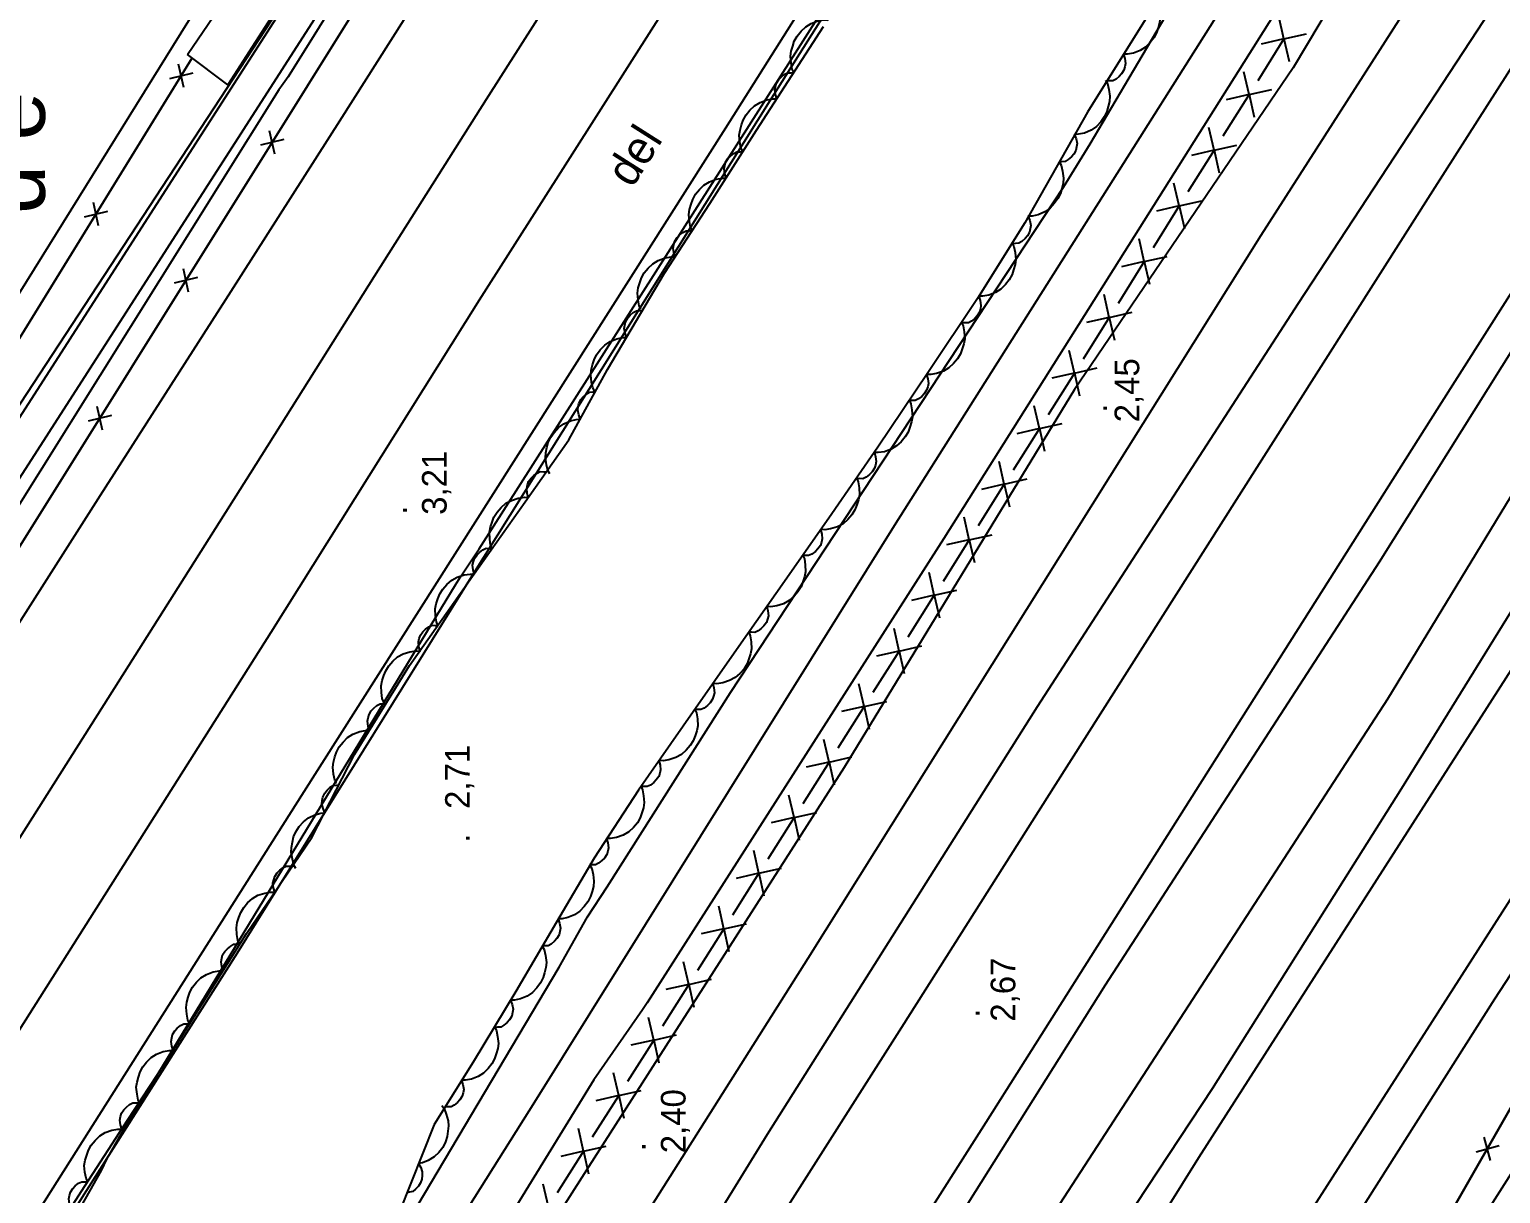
# Model space of a CAD drawing. Extents: x 731654 to 732244, y 4380181 to 4381208.
# Drawn here: x 731869 to 731958.5, y 4380676.7 to 4380747.5 of the extents above; entities that cross this region are included whole.
import ezdxf

# ---------------------------------------------------------------- set-up
doc = ezdxf.new("R2010")
doc.units = 0
doc.linetypes.add('DASHED', pattern=[0])
doc.linetypes.add('HIDDEN', pattern=[0])
doc.layers.get('0').update_dxf_attribs({"linetype": 'CONTINUOUS'})
for name, color, linetype in [('1', 7, 'CONTINUOUS'), ('14', 7, 'CONTINUOUS'), ('25', 7, 'CONTINUOUS'), ('30', 7, 'CONTINUOUS'), ('33', 7, 'CONTINUOUS'), ('39', 7, 'CONTINUOUS'), ('44', 7, 'CONTINUOUS'), ('48', 7, 'CONTINUOUS'), ('50', 7, 'CONTINUOUS'), ('53', 7, 'CONTINUOUS'), ('8', 7, 'CONTINUOUS'), ('9', 7, 'CONTINUOUS'), ('PATTERN_CLASS', 7, 'CONTINUOUS')]:
    doc.layers.add(name, color=color, linetype=linetype)

msp = doc.modelspace()

# ---------------------------------------------------------------- linework, layer by layer
at = {"layer": '1', "color": 0, "linetype": 'CONTINUOUS'}
for p, q in [((731839.29, 4380681.52), (731878.9, 4380745.81)), ((731878.4, 4380744.01), (731878.08, 4380745.43)), ((731877.54, 4380744.56), (731878.96, 4380744.91)), ((731883.08, 4380740.51), (731884.5, 4380740.86)), ((731883.93, 4380739.96), (731883.62, 4380741.38)), ((731873.21, 4380735.58), (731872.89, 4380737)), ((731872.35, 4380736.13), (731873.77, 4380736.48)), ((731877.83, 4380732.12), (731879.25, 4380732.46)), ((731878.69, 4380731.56), (731878.38, 4380732.98)), ((731873.44, 4380723.16), (731873.13, 4380724.59)), ((731872.59, 4380723.72), (731874.01, 4380724.06)), ((731957.91, 4380678.7), (731957.54, 4380680.11)), ((731957.04, 4380679.23), (731958.44, 4380679.62))]:
    msp.add_line(p, q, dxfattribs=at)
for points in [[(732075.19, 4381000), (732072.11, 4380995.21), (732060.23, 4380976.51), (732048.65, 4380958.66), (732038.01, 4380941.59), (732026.63, 4380923.78), (732009.91, 4380897.6), (731995.75, 4380875.01), (731977.46, 4380846.14), (731957.37, 4380814.25), (731939.83, 4380786.64), (731911.36, 4380741.53), (731885.56, 4380700.91), (731859.61, 4380659.98)], [(732077.17, 4381000), (732069.99, 4380988.69), (732058.72, 4380971.11), (732048.78, 4380955.17), (732037.51, 4380937.61), (732027.63, 4380921.98), (732018.33, 4380907.21), (732006.28, 4380888.56), (731998.14, 4380875.69), (731984.88, 4380854.56), (731973.67, 4380837.02), (731962.93, 4380819.9), (731950.11, 4380799.84), (731940.6, 4380784.66), (731928.05, 4380765.39), (731914.05, 4380743.19), (731895.88, 4380714.21), (731881.64, 4380691.31), (731861.13, 4380659.03)], [(731695.02, 4380604.14), (731703.19, 4380599.14), (731736.54, 4380578.62), (731761.64, 4380562.92), (731778.66, 4380589.79), (731804.52, 4380630.42), (731829.5, 4380669.71), (731858.59, 4380715.76), (731884.47, 4380757.39), (731918.51, 4380810.78), (731944.93, 4380852.96), (731970.64, 4380893.46), (731988.23, 4380921.83), (731965.91, 4380936.37), (731927.2, 4380961.12)], [(732030.14, 4380942.69), (732021.18, 4380927.5), (732010.43, 4380910.71), (731994.95, 4380886.56), (731983.33, 4380867.81), (731967.37, 4380842.73), (731952.99, 4380820.26), (731938.99, 4380798.54), (731926.88, 4380779.46), (731912.63, 4380756.63), (731896.36, 4380731.07), (731883.7, 4380710.84), (731866.95, 4380684.42), (731854.83, 4380665.66)], [(731844.68, 4380677.56), (731853.78, 4380692.67), (731907.35, 4380778.42), (731962.71, 4380864.26), (731996.73, 4380917.82)], [(731847.28, 4380678.3), (731862.09, 4380701.57), (731873.32, 4380719.19), (731881.27, 4380731.62), (731887.9, 4380741.98), (731894.91, 4380753.06), (731902.47, 4380765.04), (731910.37, 4380777.57), (731918.72, 4380790.76), (731927.53, 4380804.67)], [(731849.49, 4380668.3), (731863.69, 4380690.92), (731873.8, 4380706.84), (731882.46, 4380720.53), (731890, 4380732.52), (731896.82, 4380743.3), (731902.89, 4380752.83), (731908.18, 4380761.08), (731913.08, 4380768.64), (731917.95, 4380776.05), (731922.6, 4380783.23), (731926.79, 4380790.02), (731930.74, 4380796.55), (731934.73, 4380803.03)], [(732034.36, 4380800.28), (732023.86, 4380783.87), (732013.34, 4380767.39), (732003.85, 4380752.34), (731994.34, 4380737.62), (731984.06, 4380721.16), (731972.63, 4380703.81), (731960.89, 4380684.96), (731951.9, 4380669.23), (731934.96, 4380642.69), (731923.21, 4380624.94), (731911.47, 4380606.25), (731902.51, 4380591.37)], [(731902.51, 4380591.37), (731911.47, 4380606.25), (731923.21, 4380624.94), (731934.96, 4380642.69), (731951.9, 4380669.23), (731960.89, 4380684.96), (731972.63, 4380703.81), (731984.06, 4380721.16), (731994.34, 4380737.62), (732003.85, 4380752.34), (732013.34, 4380767.39), (732023.86, 4380783.87), (732034.36, 4380800.28)], [(731878.63, 4380746.01), (731882.08, 4380751.14), (731884.45, 4380749.42), (731881.08, 4380744.17), (731878.63, 4380746.01)]]:
    msp.add_lwpolyline(points, dxfattribs=at)
at = {"layer": '14', "color": 0, "linetype": 'CONTINUOUS'}
for points in [[(731890.96, 4380638.24), (731900.26, 4380652.67), (731907.87, 4380664.54), (731914.6, 4380675.05), (731922.1, 4380686.82), (731931.47, 4380701.61), (731942.47, 4380718.96), (731954.55, 4380737.94), (731967.28, 4380757.92), (731980.37, 4380778.5), (731993.98, 4380799.96), (732008.28, 4380822.65), (732023.04, 4380846.13), (732038.06, 4380870.07), (732053.73, 4380895), (732070.01, 4380920.85), (732084.74, 4380944.17), (732096.44, 4380962.62), (732108.43, 4380981.63), (732119.86, 4381000)], [(731905.61, 4380624.96), (731921.6, 4380649.1), (731940.17, 4380678.89), (731959.37, 4380708.86), (731981.35, 4380743.53), (731998.42, 4380770.46), (732016.52, 4380799.23), (732034.73, 4380827.82), (732052.79, 4380856.71), (732071.42, 4380885.67), (732086.08, 4380908.4), (732103.85, 4380936.36), (732128.36, 4380974.71), (732143.44, 4381000)], [(731912.51, 4380621.17), (731927.93, 4380645.08), (731946.51, 4380674.88), (731965.69, 4380704.83), (731987.68, 4380739.51), (732004.76, 4380766.46), (732022.86, 4380795.23), (732041.07, 4380823.82), (732059.12, 4380852.69), (732077.73, 4380881.62), (732092.4, 4380904.36), (732110.17, 4380932.33), (732134.74, 4380970.78), (732152.03, 4380999.76), (732152.17, 4381000)], [(732113.42, 4380975.42), (732108.47, 4380967.38), (732103.43, 4380959.42), (732098.05, 4380951.03), (732092.02, 4380941.54), (732085.15, 4380930.67), (732077.43, 4380918.42), (732069.38, 4380905.6), (732061.5, 4380892.92), (732053.51, 4380880.12), (732045.11, 4380866.79), (732036.6, 4380853.38), (732028.27, 4380840.25), (732019.69, 4380826.67), (732010.34, 4380811.85), (732000.1, 4380795.67), (731989.03, 4380778.31), (731977.62, 4380760.46), (731966.26, 4380742.66), (731954.66, 4380724.39), (731942.12, 4380704.58), (731927.2, 4380681.02), (731909.75, 4380653.58), (731896.43, 4380632.86)]]:
    msp.add_lwpolyline(points, dxfattribs=at)
at = {"layer": '25', "color": 0, "linetype": 'HIDDEN'}
for points in [[(731876.02, 4380644.56), (731899.76, 4380682.27), (731921.65, 4380717.35), (731954.17, 4380768.78), (731983.38, 4380814.98), (732007.59, 4380854.11)], [(732031.23, 4380833.06), (732024.15, 4380821.71), (732009.18, 4380797.83), (731992.48, 4380772.08), (731969.32, 4380735.83), (731951.64, 4380706.77), (731925.89, 4380667.09), (731902.8, 4380630.78), (731900.64, 4380627.34)]]:
    msp.add_lwpolyline(points, dxfattribs=at)
at = {"layer": '30', "color": 0, "linetype": 'CONTINUOUS'}
for points in [[(731841.67, 4380679.64), (731863.83, 4380716.85), (731894.54, 4380764.63), (731919.59, 4380804.64), (731927.22, 4380816.32)], [(731865.51, 4380715.77), (731896.23, 4380763.56), (731921.26, 4380803.55), (731928.89, 4380815.22)]]:
    msp.add_lwpolyline(points, dxfattribs=at)
at = {"layer": '33', "color": 0, "linetype": 'CONTINUOUS'}
for p, q in [((731945.34, 4380746.97), (731945.03, 4380748.34)), ((731945.34, 4380746.97), (731943.75, 4380744.42)), ((731945.34, 4380746.97), (731943.97, 4380746.65)), ((731945.34, 4380746.97), (731946.72, 4380747.28)), ((731945.34, 4380746.97), (731945.66, 4380745.59)), ((731943.22, 4380743.58), (731942.9, 4380744.96)), ((731943.22, 4380743.58), (731941.63, 4380741.04)), ((731943.22, 4380743.58), (731941.84, 4380743.26)), ((731943.22, 4380743.58), (731944.6, 4380743.89)), ((731943.22, 4380743.58), (731943.54, 4380742.2)), ((731941.1, 4380740.19), (731940.78, 4380741.57)), ((731941.1, 4380740.19), (731939.5, 4380737.65)), ((731941.1, 4380740.19), (731939.72, 4380739.87)), ((731941.1, 4380740.19), (731942.47, 4380740.5)), ((731941.1, 4380740.19), (731941.41, 4380738.81)), ((731938.97, 4380736.8), (731938.65, 4380738.18)), ((731938.97, 4380736.8), (731940.35, 4380737.11)), ((731938.97, 4380736.8), (731937.38, 4380734.26)), ((731938.97, 4380736.8), (731937.59, 4380736.48)), ((731938.97, 4380736.8), (731939.29, 4380735.42)), ((731936.85, 4380733.41), (731936.53, 4380734.79)), ((731936.85, 4380733.41), (731935.25, 4380730.87)), ((731936.85, 4380733.41), (731935.47, 4380733.09)), ((731936.85, 4380733.41), (731938.23, 4380733.73)), ((731936.85, 4380733.41), (731937.16, 4380732.03)), ((731934.72, 4380730.02), (731934.41, 4380731.4)), ((731934.72, 4380730.02), (731933.13, 4380727.48)), ((731934.72, 4380730.02), (731933.34, 4380729.7)), ((731934.72, 4380730.02), (731936.1, 4380730.34)), ((731934.72, 4380730.02), (731935.04, 4380728.64)), ((731932.6, 4380726.63), (731932.28, 4380728.01)), ((731932.6, 4380726.63), (731931, 4380724.09)), ((731932.6, 4380726.63), (731931.22, 4380726.31)), ((731932.6, 4380726.63), (731933.98, 4380726.95)), ((731932.6, 4380726.63), (731932.91, 4380725.25)), ((731930.47, 4380723.25), (731930.15, 4380724.63)), ((731930.47, 4380723.25), (731931.84, 4380723.56)), ((731930.47, 4380723.25), (731928.86, 4380720.71)), ((731930.47, 4380723.25), (731929.09, 4380722.93)), ((731930.47, 4380723.25), (731930.78, 4380721.87)), ((731928.33, 4380719.86), (731928.02, 4380721.24)), ((731928.33, 4380719.86), (731929.71, 4380720.18)), ((731928.33, 4380719.86), (731926.73, 4380717.33)), ((731928.33, 4380719.86), (731926.95, 4380719.55)), ((731928.33, 4380719.86), (731928.64, 4380718.48)), ((731926.2, 4380716.48), (731925.88, 4380717.86)), ((731926.2, 4380716.48), (731924.6, 4380713.94)), ((731926.2, 4380716.48), (731924.82, 4380716.17)), ((731926.2, 4380716.48), (731927.58, 4380716.79)), ((731926.2, 4380716.48), (731926.51, 4380715.1)), ((731924.06, 4380713.1), (731923.75, 4380714.48)), ((731924.06, 4380713.1), (731922.46, 4380710.56)), ((731924.06, 4380713.1), (731922.68, 4380712.79)), ((731924.06, 4380713.1), (731925.44, 4380713.41)), ((731924.06, 4380713.1), (731924.38, 4380711.72)), ((731921.93, 4380709.71), (731921.62, 4380711.09)), ((731921.93, 4380709.71), (731920.33, 4380707.18)), ((731921.93, 4380709.71), (731920.55, 4380709.4)), ((731921.93, 4380709.71), (731923.31, 4380710.03)), ((731921.93, 4380709.71), (731922.24, 4380708.34)), ((731919.79, 4380706.33), (731919.48, 4380707.71)), ((731919.79, 4380706.33), (731921.17, 4380706.64)), ((731919.79, 4380706.33), (731918.19, 4380703.79)), ((731919.79, 4380706.33), (731918.42, 4380706.02)), ((731919.79, 4380706.33), (731920.11, 4380704.95)), ((731917.66, 4380702.95), (731917.35, 4380704.33)), ((731917.66, 4380702.95), (731916.06, 4380700.41)), ((731917.66, 4380702.95), (731916.28, 4380702.64)), ((731917.66, 4380702.95), (731919.04, 4380703.26)), ((731917.66, 4380702.95), (731917.97, 4380701.57)), ((731915.53, 4380699.57), (731915.21, 4380700.94)), ((731915.53, 4380699.57), (731913.93, 4380697.03)), ((731915.53, 4380699.57), (731914.15, 4380699.25)), ((731915.53, 4380699.57), (731916.91, 4380699.88)), ((731915.53, 4380699.57), (731915.84, 4380698.19)), ((731913.39, 4380696.18), (731913.08, 4380697.56)), ((731913.39, 4380696.18), (731911.79, 4380693.64)), ((731913.39, 4380696.18), (731912.01, 4380695.87)), ((731913.39, 4380696.18), (731914.77, 4380696.49)), ((731913.39, 4380696.18), (731913.7, 4380694.8)), ((731911.26, 4380692.8), (731910.95, 4380694.18)), ((731911.26, 4380692.8), (731912.64, 4380693.11)), ((731911.26, 4380692.8), (731909.66, 4380690.26)), ((731911.26, 4380692.8), (731909.88, 4380692.49)), ((731911.26, 4380692.8), (731911.57, 4380691.42)), ((731909.12, 4380689.42), (731908.81, 4380690.8)), ((731909.12, 4380689.42), (731910.5, 4380689.73)), ((731909.12, 4380689.42), (731907.52, 4380686.88)), ((731909.12, 4380689.42), (731907.74, 4380689.1)), ((731909.12, 4380689.42), (731909.44, 4380688.04)), ((731906.99, 4380686.03), (731906.68, 4380687.41)), ((731906.99, 4380686.03), (731905.39, 4380683.5)), ((731906.99, 4380686.03), (731905.61, 4380685.72)), ((731906.99, 4380686.03), (731908.37, 4380686.35)), ((731906.99, 4380686.03), (731907.3, 4380684.65)), ((731904.86, 4380682.65), (731904.54, 4380684.03)), ((731904.86, 4380682.65), (731903.25, 4380680.11)), ((731904.86, 4380682.65), (731903.48, 4380682.34)), ((731904.86, 4380682.65), (731906.23, 4380682.96)), ((731904.86, 4380682.65), (731905.17, 4380681.27)), ((731902.72, 4380679.27), (731902.41, 4380680.65)), ((731902.72, 4380679.27), (731901.12, 4380676.73)), ((731902.72, 4380679.27), (731901.34, 4380678.95)), ((731902.72, 4380679.27), (731904.1, 4380679.58)), ((731902.72, 4380679.27), (731903.03, 4380677.89)), ((731900.59, 4380675.88), (731900.27, 4380677.26))]:
    msp.add_line(p, q, dxfattribs=at)
at = {"layer": '39', "color": 0, "linetype": 'CONTINUOUS'}
msp.add_lwpolyline([(732138.29, 4380958.72), (732084.2, 4380873.63), (732030.91, 4380789.25), (731976.5, 4380705.14), (731922.83, 4380620.78), (731869.45, 4380536.25), (731815.74, 4380451.33), (731762.28, 4380366.57), (731709.68, 4380281.67), (731700, 4380266.52)], dxfattribs=at)
at = {"layer": '44', "color": 0, "linetype": 'CONTINUOUS'}
for points in [[(731875.42, 4380649.55), (731889.82, 4380671.28), (731890.16, 4380671.83), (731901.23, 4380690.46), (731902.96, 4380693.53), (731904.16, 4380695.35), (731911.67, 4380707.19), (731931.94, 4380737.94), (731933.56, 4380740.58), (731936.19, 4380745.04), (731942.62, 4380755.94), (731942.63, 4380755.96), (731942.94, 4380756.41), (731944.96, 4380759.46), (731946.39, 4380761.87), (731955.39, 4380776.39), (731957.3, 4380779.32), (731959.41, 4380782.42), (731961.37, 4380785.44), (732004.62, 4380854.71)], [(731951.54, 4380849.88), (731909.37, 4380784.04), (731909.08, 4380783.62), (731908.87, 4380783.33), (731884.74, 4380744.65), (731884.45, 4380744.23), (731884.18, 4380743.86), (731862.37, 4380709.05), (731862.2, 4380708.57), (731861.81, 4380707.63), (731844.12, 4380677.98), (731843.89, 4380677.67), (731841.96, 4380674.44)], [(731837.61, 4380675.75), (731856.57, 4380705.64), (731856.57, 4380705.64), (731862.93, 4380716.39), (731885.34, 4380750.57), (731885.33, 4380750.57), (731905.95, 4380783.15), (731906.5, 4380784.12), (731913.53, 4380795.48), (731927.07, 4380816.43)], [(731986.1, 4380814.08), (731924.64, 4380716.56), (731906.6, 4380688.29), (731906.3, 4380687.87), (731903.35, 4380683.6), (731889.29, 4380660.73), (731889.11, 4380660.44), (731880.49, 4380646.05)], [(731860.95, 4380656.1), (731873.38, 4380678.1), (731873.72, 4380678.77), (731874.51, 4380680.16), (731894.92, 4380713.73), (731895.24, 4380714.23), (731896.36, 4380715.92), (731922.05, 4380756.23), (731922.92, 4380757.46), (731954.14, 4380800.01), (731955.15, 4380801.07), (731957.7, 4380803.64)]]:
    msp.add_lwpolyline(points, dxfattribs=at)
at = {"layer": '53', "color": 0, "linetype": 'CONTINUOUS'}
for points in [[(731915.51, 4380744.92), (731915.41, 4380745.13), (731915.35, 4380745.49), (731915.31, 4380745.91), (731915.36, 4380746.22), (731915.45, 4380746.53), (731915.55, 4380746.84), (731915.72, 4380747.14), (731915.96, 4380747.43), (731916.24, 4380747.7), (731916.57, 4380747.9), (731916.98, 4380748.06), (731917.34, 4380748.12), (731917.59, 4380748.11), (731917.51, 4380748.38), (731917.47, 4380748.67), (731917.51, 4380748.88), (731917.57, 4380749.08), (731917.71, 4380749.3), (731917.87, 4380749.46), (731918.06, 4380749.62), (731918.26, 4380749.72), (731918.46, 4380749.72), (731918.62, 4380749.72)], [(731937.6, 4380749.26), (731937.71, 4380749.05), (731937.78, 4380748.69), (731937.82, 4380748.27), (731937.78, 4380747.96), (731937.69, 4380747.65), (731937.6, 4380747.34), (731937.43, 4380747.03), (731937.2, 4380746.74), (731936.92, 4380746.47), (731936.59, 4380746.26), (731936.19, 4380746.1), (731935.82, 4380746.03), (731935.58, 4380746.03), (731935.66, 4380745.77), (731935.7, 4380745.48), (731935.67, 4380745.27), (731935.61, 4380745.07), (731935.47, 4380744.85), (731935.32, 4380744.68), (731935.13, 4380744.52), (731934.93, 4380744.42), (731934.73, 4380744.41), (731934.57, 4380744.41)], [(731912.41, 4380740.12), (731912.3, 4380740.33), (731912.24, 4380740.69), (731912.2, 4380741.11), (731912.25, 4380741.42), (731912.34, 4380741.73), (731912.44, 4380742.03), (731912.62, 4380742.34), (731912.85, 4380742.63), (731913.13, 4380742.9), (731913.47, 4380743.1), (731913.87, 4380743.25), (731914.24, 4380743.32), (731914.48, 4380743.31), (731914.41, 4380743.58), (731914.37, 4380743.86), (731914.41, 4380744.08), (731914.47, 4380744.28), (731914.61, 4380744.49), (731914.76, 4380744.66), (731914.96, 4380744.82), (731915.15, 4380744.91), (731915.36, 4380744.91), (731915.51, 4380744.92)], [(731934.49, 4380744.46), (731934.61, 4380744.25), (731934.69, 4380743.89), (731934.76, 4380743.48), (731934.73, 4380743.16), (731934.65, 4380742.85), (731934.57, 4380742.54), (731934.41, 4380742.23), (731934.2, 4380741.92), (731933.93, 4380741.64), (731933.61, 4380741.42), (731933.21, 4380741.24), (731932.85, 4380741.16), (731932.61, 4380741.15), (731932.7, 4380740.89), (731932.76, 4380740.6), (731932.73, 4380740.39), (731932.68, 4380740.18), (731932.55, 4380739.96), (731932.41, 4380739.79), (731932.22, 4380739.62), (731932.03, 4380739.51), (731931.83, 4380739.49), (731931.67, 4380739.48)], [(731909.35, 4380735.28), (731909.24, 4380735.49), (731909.18, 4380735.85), (731909.13, 4380736.27), (731909.18, 4380736.59), (731909.27, 4380736.9), (731909.37, 4380737.2), (731909.54, 4380737.51), (731909.77, 4380737.8), (731910.05, 4380738.07), (731910.38, 4380738.27), (731910.79, 4380738.43), (731911.15, 4380738.5), (731911.4, 4380738.49), (731911.32, 4380738.76), (731911.28, 4380739.05), (731911.32, 4380739.26), (731911.37, 4380739.46), (731911.51, 4380739.68), (731911.67, 4380739.84), (731911.86, 4380740), (731912.06, 4380740.1), (731912.26, 4380740.1), (731912.42, 4380740.11)], [(731931.67, 4380739.48), (731931.79, 4380739.28), (731931.87, 4380738.92), (731931.94, 4380738.5), (731931.91, 4380738.19), (731931.83, 4380737.87), (731931.75, 4380737.56), (731931.59, 4380737.25), (731931.37, 4380736.95), (731931.11, 4380736.66), (731930.79, 4380736.44), (731930.39, 4380736.26), (731930.03, 4380736.18), (731929.79, 4380736.17), (731929.88, 4380735.91), (731929.94, 4380735.62), (731929.91, 4380735.41), (731929.86, 4380735.21), (731929.73, 4380734.98), (731929.59, 4380734.81), (731929.4, 4380734.64), (731929.21, 4380734.53), (731929.01, 4380734.52), (731928.85, 4380734.5)], [(731906.2, 4380730.51), (731906.1, 4380730.72), (731906.04, 4380731.08), (731906, 4380731.5), (731906.05, 4380731.81), (731906.14, 4380732.12), (731906.25, 4380732.42), (731906.42, 4380732.73), (731906.66, 4380733.02), (731906.94, 4380733.28), (731907.27, 4380733.48), (731907.68, 4380733.64), (731908.05, 4380733.7), (731908.29, 4380733.69), (731908.21, 4380733.96), (731908.18, 4380734.24), (731908.22, 4380734.46), (731908.28, 4380734.66), (731908.42, 4380734.87), (731908.57, 4380735.04), (731908.77, 4380735.19), (731908.97, 4380735.29), (731909.17, 4380735.29), (731909.33, 4380735.3)], [(731928.8, 4380734.53), (731928.91, 4380734.33), (731928.98, 4380733.96), (731929.02, 4380733.55), (731928.98, 4380733.23), (731928.89, 4380732.92), (731928.8, 4380732.62), (731928.63, 4380732.31), (731928.4, 4380732.02), (731928.12, 4380731.74), (731927.79, 4380731.53), (731927.39, 4380731.37), (731927.03, 4380731.3), (731926.78, 4380731.3), (731926.86, 4380731.04), (731926.91, 4380730.75), (731926.87, 4380730.54), (731926.81, 4380730.34), (731926.68, 4380730.12), (731926.53, 4380729.95), (731926.33, 4380729.79), (731926.14, 4380729.69), (731925.94, 4380729.69), (731925.78, 4380729.68)], [(731903.4, 4380725.51), (731903.29, 4380725.72), (731903.21, 4380726.08), (731903.16, 4380726.49), (731903.19, 4380726.81), (731903.27, 4380727.12), (731903.36, 4380727.43), (731903.52, 4380727.74), (731903.74, 4380728.04), (731904.01, 4380728.32), (731904.34, 4380728.54), (731904.74, 4380728.71), (731905.1, 4380728.79), (731905.34, 4380728.79), (731905.25, 4380729.05), (731905.2, 4380729.34), (731905.24, 4380729.55), (731905.28, 4380729.75), (731905.42, 4380729.98), (731905.56, 4380730.15), (731905.75, 4380730.31), (731905.94, 4380730.42), (731906.15, 4380730.43), (731906.3, 4380730.44)], [(731925.73, 4380729.71), (731925.83, 4380729.5), (731925.89, 4380729.13), (731925.92, 4380728.72), (731925.86, 4380728.4), (731925.77, 4380728.1), (731925.66, 4380727.79), (731925.48, 4380727.49), (731925.24, 4380727.21), (731924.96, 4380726.94), (731924.62, 4380726.74), (731924.21, 4380726.6), (731923.85, 4380726.54), (731923.6, 4380726.55), (731923.67, 4380726.28), (731923.71, 4380725.99), (731923.67, 4380725.78), (731923.6, 4380725.58), (731923.46, 4380725.37), (731923.3, 4380725.21), (731923.1, 4380725.05), (731922.91, 4380724.96), (731922.7, 4380724.96), (731922.55, 4380724.96)], [(731900.67, 4380720.49), (731900.55, 4380720.69), (731900.46, 4380721.05), (731900.4, 4380721.46), (731900.42, 4380721.78), (731900.49, 4380722.09), (731900.57, 4380722.4), (731900.73, 4380722.72), (731900.94, 4380723.02), (731901.2, 4380723.31), (731901.52, 4380723.54), (731901.92, 4380723.72), (731902.28, 4380723.8), (731902.52, 4380723.82), (731902.43, 4380724.08), (731902.37, 4380724.36), (731902.39, 4380724.57), (731902.44, 4380724.78), (731902.56, 4380725.01), (731902.7, 4380725.18), (731902.89, 4380725.35), (731903.08, 4380725.46), (731903.28, 4380725.48), (731903.44, 4380725.49)], [(731922.55, 4380724.96), (731922.65, 4380724.75), (731922.7, 4380724.38), (731922.74, 4380723.96), (731922.68, 4380723.65), (731922.58, 4380723.34), (731922.48, 4380723.04), (731922.3, 4380722.74), (731922.06, 4380722.45), (731921.77, 4380722.19), (731921.44, 4380721.99), (731921.03, 4380721.84), (731920.66, 4380721.79), (731920.42, 4380721.8), (731920.49, 4380721.53), (731920.53, 4380721.24), (731920.48, 4380721.03), (731920.42, 4380720.83), (731920.28, 4380720.61), (731920.12, 4380720.45), (731919.92, 4380720.3), (731919.72, 4380720.2), (731919.52, 4380720.21), (731919.36, 4380720.2)], [(731897.16, 4380715.95), (731897.06, 4380716.16), (731897.02, 4380716.52), (731896.99, 4380716.94), (731897.05, 4380717.26), (731897.16, 4380717.56), (731897.27, 4380717.86), (731897.46, 4380718.16), (731897.7, 4380718.44), (731898, 4380718.7), (731898.34, 4380718.88), (731898.75, 4380719.02), (731899.12, 4380719.07), (731899.36, 4380719.06), (731899.29, 4380719.32), (731899.27, 4380719.61), (731899.32, 4380719.82), (731899.38, 4380720.02), (731899.53, 4380720.23), (731899.69, 4380720.39), (731899.89, 4380720.54), (731900.09, 4380720.63), (731900.3, 4380720.62), (731900.45, 4380720.62)], [(731919.35, 4380720.21), (731919.44, 4380720), (731919.49, 4380719.64), (731919.52, 4380719.22), (731919.46, 4380718.91), (731919.35, 4380718.6), (731919.24, 4380718.3), (731919.05, 4380718), (731918.81, 4380717.72), (731918.52, 4380717.46), (731918.18, 4380717.27), (731917.76, 4380717.14), (731917.4, 4380717.09), (731917.15, 4380717.1), (731917.22, 4380716.83), (731917.25, 4380716.54), (731917.2, 4380716.33), (731917.14, 4380716.14), (731916.99, 4380715.92), (731916.83, 4380715.77), (731916.62, 4380715.61), (731916.42, 4380715.52), (731916.22, 4380715.53), (731916.06, 4380715.53)], [(731893.86, 4380711.27), (731893.77, 4380711.49), (731893.72, 4380711.85), (731893.7, 4380712.27), (731893.76, 4380712.58), (731893.86, 4380712.89), (731893.98, 4380713.19), (731894.16, 4380713.48), (731894.41, 4380713.76), (731894.7, 4380714.02), (731895.04, 4380714.21), (731895.46, 4380714.35), (731895.82, 4380714.39), (731896.07, 4380714.38), (731896, 4380714.65), (731895.97, 4380714.94), (731896.02, 4380715.15), (731896.09, 4380715.34), (731896.24, 4380715.56), (731896.4, 4380715.71), (731896.6, 4380715.86), (731896.8, 4380715.96), (731897, 4380715.95), (731897.16, 4380715.95)], [(731916.06, 4380715.53), (731916.16, 4380715.32), (731916.21, 4380714.95), (731916.23, 4380714.53), (731916.17, 4380714.22), (731916.07, 4380713.92), (731915.96, 4380713.62), (731915.77, 4380713.32), (731915.53, 4380713.04), (731915.23, 4380712.78), (731914.89, 4380712.59), (731914.48, 4380712.45), (731914.12, 4380712.4), (731913.87, 4380712.42), (731913.94, 4380712.15), (731913.97, 4380711.86), (731913.92, 4380711.65), (731913.85, 4380711.45), (731913.7, 4380711.24), (731913.54, 4380711.08), (731913.34, 4380710.93), (731913.14, 4380710.84), (731912.94, 4380710.85), (731912.78, 4380710.85)], [(731890.57, 4380706.6), (731890.47, 4380706.81), (731890.42, 4380707.18), (731890.4, 4380707.6), (731890.46, 4380707.91), (731890.57, 4380708.21), (731890.68, 4380708.51), (731890.87, 4380708.81), (731891.11, 4380709.09), (731891.4, 4380709.35), (731891.74, 4380709.54), (731892.16, 4380709.67), (731892.52, 4380709.72), (731892.77, 4380709.71), (731892.7, 4380709.97), (731892.67, 4380710.26), (731892.72, 4380710.47), (731892.79, 4380710.67), (731892.94, 4380710.88), (731893.1, 4380711.04), (731893.3, 4380711.19), (731893.5, 4380711.28), (731893.7, 4380711.27), (731893.86, 4380711.27)], [(731912.78, 4380710.85), (731912.87, 4380710.63), (731912.92, 4380710.27), (731912.95, 4380709.85), (731912.89, 4380709.54), (731912.79, 4380709.23), (731912.67, 4380708.93), (731912.49, 4380708.63), (731912.24, 4380708.35), (731911.95, 4380708.09), (731911.61, 4380707.91), (731911.2, 4380707.77), (731910.83, 4380707.72), (731910.59, 4380707.73), (731910.66, 4380707.46), (731910.69, 4380707.17), (731910.64, 4380706.96), (731910.57, 4380706.77), (731910.42, 4380706.55), (731910.26, 4380706.4), (731910.06, 4380706.24), (731909.86, 4380706.15), (731909.66, 4380706.16), (731909.5, 4380706.16)], [(731887.69, 4380701.64), (731887.58, 4380701.85), (731887.51, 4380702.21), (731887.47, 4380702.63), (731887.51, 4380702.95), (731887.59, 4380703.26), (731887.69, 4380703.56), (731887.86, 4380703.87), (731888.09, 4380704.16), (731888.36, 4380704.44), (731888.69, 4380704.65), (731889.1, 4380704.81), (731889.46, 4380704.88), (731889.7, 4380704.88), (731889.62, 4380705.14), (731889.58, 4380705.43), (731889.61, 4380705.64), (731889.67, 4380705.84), (731889.8, 4380706.06), (731889.95, 4380706.23), (731890.15, 4380706.39), (731890.34, 4380706.5), (731890.54, 4380706.5), (731890.7, 4380706.51)], [(731909.5, 4380706.16), (731909.6, 4380705.95), (731909.65, 4380705.58), (731909.67, 4380705.16), (731909.61, 4380704.85), (731909.51, 4380704.55), (731909.4, 4380704.25), (731909.21, 4380703.95), (731908.97, 4380703.67), (731908.68, 4380703.41), (731908.34, 4380703.22), (731907.92, 4380703.08), (731907.56, 4380703.03), (731907.31, 4380703.04), (731907.38, 4380702.77), (731907.41, 4380702.48), (731907.36, 4380702.27), (731907.3, 4380702.08), (731907.15, 4380701.86), (731906.99, 4380701.71), (731906.79, 4380701.55), (731906.59, 4380701.46), (731906.39, 4380701.47), (731906.23, 4380701.47)], [(731885.22, 4380696.47), (731885.1, 4380696.67), (731885, 4380697.03), (731884.92, 4380697.44), (731884.94, 4380697.76), (731885, 4380698.07), (731885.07, 4380698.39), (731885.21, 4380698.71), (731885.41, 4380699.02), (731885.67, 4380699.31), (731885.98, 4380699.55), (731886.37, 4380699.74), (731886.73, 4380699.84), (731886.97, 4380699.86), (731886.87, 4380700.12), (731886.8, 4380700.4), (731886.82, 4380700.61), (731886.86, 4380700.82), (731886.98, 4380701.05), (731887.11, 4380701.23), (731887.29, 4380701.4), (731887.48, 4380701.52), (731887.68, 4380701.54), (731887.84, 4380701.56)], [(731906.22, 4380701.47), (731906.32, 4380701.26), (731906.38, 4380700.9), (731906.42, 4380700.48), (731906.37, 4380700.17), (731906.27, 4380699.86), (731906.17, 4380699.56), (731906, 4380699.25), (731905.76, 4380698.97), (731905.48, 4380698.7), (731905.14, 4380698.5), (731904.73, 4380698.35), (731904.37, 4380698.29), (731904.12, 4380698.29), (731904.2, 4380698.03), (731904.24, 4380697.74), (731904.2, 4380697.53), (731904.14, 4380697.33), (731903.99, 4380697.11), (731903.84, 4380696.95), (731903.64, 4380696.79), (731903.45, 4380696.69), (731903.24, 4380696.69), (731903.08, 4380696.69)], [(731903.11, 4380696.68), (731903.22, 4380696.47), (731903.3, 4380696.11), (731903.35, 4380695.7), (731903.32, 4380695.38), (731903.24, 4380695.07), (731903.15, 4380694.76), (731902.99, 4380694.45), (731902.77, 4380694.15), (731902.5, 4380693.87), (731902.18, 4380693.65), (731901.77, 4380693.48), (731901.42, 4380693.4), (731901.17, 4380693.4), (731901.26, 4380693.14), (731901.31, 4380692.85), (731901.28, 4380692.64), (731901.23, 4380692.43), (731901.1, 4380692.21), (731900.95, 4380692.04), (731900.76, 4380691.87), (731900.57, 4380691.77), (731900.37, 4380691.76), (731900.21, 4380691.74)], [(731881.78, 4380691.88), (731881.68, 4380692.09), (731881.63, 4380692.45), (731881.6, 4380692.87), (731881.65, 4380693.19), (731881.75, 4380693.49), (731881.86, 4380693.79), (731882.04, 4380694.09), (731882.28, 4380694.38), (731882.57, 4380694.64), (731882.91, 4380694.84), (731883.32, 4380694.98), (731883.68, 4380695.04), (731883.93, 4380695.03), (731883.86, 4380695.29), (731883.82, 4380695.58), (731883.87, 4380695.79), (731883.93, 4380695.99), (731884.08, 4380696.21), (731884.23, 4380696.37), (731884.43, 4380696.52), (731884.63, 4380696.61), (731884.83, 4380696.61), (731884.99, 4380696.61)], [(731878.74, 4380687.03), (731878.64, 4380687.24), (731878.57, 4380687.6), (731878.53, 4380688.02), (731878.57, 4380688.33), (731878.66, 4380688.64), (731878.76, 4380688.95), (731878.93, 4380689.25), (731879.16, 4380689.55), (731879.44, 4380689.82), (731879.77, 4380690.02), (731880.18, 4380690.18), (731880.54, 4380690.25), (731880.79, 4380690.25), (731880.71, 4380690.51), (731880.66, 4380690.8), (731880.7, 4380691.01), (731880.76, 4380691.21), (731880.9, 4380691.43), (731881.05, 4380691.59), (731881.25, 4380691.75), (731881.44, 4380691.86), (731881.64, 4380691.86), (731881.8, 4380691.86)], [(731900.21, 4380691.74), (731900.33, 4380691.54), (731900.41, 4380691.18), (731900.46, 4380690.76), (731900.43, 4380690.45), (731900.35, 4380690.13), (731900.26, 4380689.83), (731900.1, 4380689.51), (731899.88, 4380689.21), (731899.61, 4380688.93), (731899.29, 4380688.71), (731898.89, 4380688.54), (731898.53, 4380688.46), (731898.28, 4380688.46), (731898.37, 4380688.2), (731898.43, 4380687.91), (731898.4, 4380687.7), (731898.35, 4380687.49), (731898.22, 4380687.27), (731898.07, 4380687.1), (731897.88, 4380686.93), (731897.69, 4380686.82), (731897.49, 4380686.82), (731897.33, 4380686.8)], [(731875.72, 4380682.17), (731875.62, 4380682.38), (731875.55, 4380682.74), (731875.5, 4380683.16), (731875.55, 4380683.47), (731875.63, 4380683.78), (731875.73, 4380684.09), (731875.9, 4380684.4), (731876.13, 4380684.69), (731876.4, 4380684.97), (731876.73, 4380685.17), (731877.14, 4380685.33), (731877.5, 4380685.4), (731877.75, 4380685.4), (731877.66, 4380685.66), (731877.62, 4380685.95), (731877.66, 4380686.16), (731877.71, 4380686.37), (731877.85, 4380686.59), (731878, 4380686.75), (731878.19, 4380686.91), (731878.39, 4380687.02), (731878.59, 4380687.02), (731878.75, 4380687.03)], [(731897.32, 4380686.81), (731897.42, 4380686.6), (731897.49, 4380686.24), (731897.54, 4380685.82), (731897.5, 4380685.51), (731897.41, 4380685.2), (731897.31, 4380684.89), (731897.15, 4380684.58), (731896.92, 4380684.29), (731896.64, 4380684.02), (731896.31, 4380683.81), (731895.91, 4380683.65), (731895.54, 4380683.58), (731895.3, 4380683.58), (731895.38, 4380683.32), (731895.43, 4380683.03), (731895.39, 4380682.82), (731895.33, 4380682.61), (731895.2, 4380682.39), (731895.05, 4380682.23), (731894.85, 4380682.07), (731894.66, 4380681.96), (731894.45, 4380681.96), (731894.3, 4380681.95)], [(731872.55, 4380677.41), (731872.45, 4380677.62), (731872.38, 4380677.99), (731872.34, 4380678.4), (731872.39, 4380678.72), (731872.49, 4380679.03), (731872.59, 4380679.33), (731872.76, 4380679.64), (731873, 4380679.92), (731873.28, 4380680.19), (731873.61, 4380680.4), (731874.02, 4380680.55), (731874.38, 4380680.61), (731874.63, 4380680.61), (731874.55, 4380680.87), (731874.51, 4380681.16), (731874.55, 4380681.37), (731874.61, 4380681.57), (731874.75, 4380681.79), (731874.91, 4380681.95), (731875.1, 4380682.11), (731875.3, 4380682.21), (731875.5, 4380682.21), (731875.66, 4380682.21)], [(731894.1, 4380682.05), (731894.24, 4380681.87), (731894.37, 4380681.52), (731894.49, 4380681.12), (731894.5, 4380680.8), (731894.47, 4380680.48), (731894.43, 4380680.16), (731894.32, 4380679.83), (731894.15, 4380679.5), (731893.92, 4380679.18), (731893.63, 4380678.92), (731893.26, 4380678.69), (731892.92, 4380678.56), (731892.68, 4380678.52), (731892.81, 4380678.27), (731892.9, 4380678), (731892.9, 4380677.78), (731892.88, 4380677.57), (731892.79, 4380677.33), (731892.67, 4380677.14), (731892.5, 4380676.95), (731892.33, 4380676.81), (731892.13, 4380676.78), (731891.98, 4380676.74)], [(731869.45, 4380672.6), (731869.35, 4380672.81), (731869.28, 4380673.18), (731869.24, 4380673.59), (731869.29, 4380673.91), (731869.38, 4380674.22), (731869.48, 4380674.52), (731869.66, 4380674.83), (731869.89, 4380675.12), (731870.17, 4380675.39), (731870.5, 4380675.59), (731870.91, 4380675.74), (731871.28, 4380675.81), (731871.52, 4380675.8), (731871.44, 4380676.07), (731871.4, 4380676.36), (731871.44, 4380676.57), (731871.5, 4380676.77), (731871.64, 4380676.99), (731871.79, 4380677.15), (731871.99, 4380677.31), (731872.19, 4380677.41), (731872.39, 4380677.41), (731872.55, 4380677.41)]]:
    msp.add_lwpolyline(points, dxfattribs=at)
at = {"layer": '8', "color": 0, "linetype": 'DASHED'}
msp.add_lwpolyline([(732105.2, 4381000), (732091.09, 4380976.19), (732075.06, 4380951.46), (732074.99, 4380951.37), (732055.94, 4380921.42), (732040.58, 4380896.94), (732016.12, 4380858.65), (731998.04, 4380829.75), (731981.75, 4380802.62), (731965.19, 4380777.54), (731945.91, 4380745.21), (731932.6, 4380725.62), (731918.58, 4380702.61), (731903.04, 4380678.34), (731882.89, 4380646.68)], dxfattribs=at)
at = {"layer": '8', "color": 0, "linetype": 'CONTINUOUS'}
msp.add_lwpolyline([(731887.61, 4380645.52), (731895.37, 4380657.75), (731916.39, 4380691.01), (731943.97, 4380735.02), (731970.71, 4380776.8), (731995.1, 4380815.66), (732010.35, 4380840.76), (732024.91, 4380863.69), (732039.92, 4380887.44), (732059.56, 4380918.4), (732077.12, 4380945.64), (732094.4, 4380972.34), (732111.37, 4381000)], dxfattribs=at)
at = {"layer": '9', "color": 0, "linetype": 'HIDDEN'}
for points in [[(731888.86, 4380639.81), (731900.64, 4380658.71), (731913.91, 4380680.3), (731930.35, 4380706.33), (731946.23, 4380730.89), (731959.2, 4380750.67), (731970.71, 4380768.46), (731981.14, 4380785.23), (732001.12, 4380816.85), (732025.7, 4380854.89), (732042.7, 4380881.91), (732058.67, 4380908.02), (732077.49, 4380936.98), (732093.38, 4380962.37), (732110.62, 4380990), (732116.73, 4381000)], [(732130.91, 4381000), (732127.4, 4380994.48), (732116.31, 4380976.55), (732104.4, 4380957.62), (732093.15, 4380939.6), (732082.19, 4380921.98), (732070.11, 4380903.11), (732057.55, 4380883.01), (732043.02, 4380860.34), (732028.84, 4380838.14), (732010.28, 4380808.96), (731997.6, 4380788.94), (731983.68, 4380766.73), (731970.23, 4380745.57), (731951.15, 4380715.12), (731934.47, 4380689.37), (731918.98, 4380664.77), (731913.28, 4380655.79), (731898.97, 4380633.23)], [(732155.09, 4381000), (732143.69, 4380981.19), (732132.76, 4380963.15), (732121.11, 4380944.59), (732107.28, 4380922.65), (732087.25, 4380891.91), (732071.63, 4380867.92), (732053.42, 4380839.11), (732039.42, 4380816.86), (732021.6, 4380789.76), (732009.12, 4380769.76), (731993.42, 4380744.73), (731982.13, 4380726.16), (731969.16, 4380705.36), (731958.16, 4380688.52), (731946.86, 4380670.71), (731935.73, 4380652.69), (731923.73, 4380633.31), (731914.56, 4380618.69)], [(731904.28, 4380625.85), (731912.93, 4380639.65), (731922.69, 4380655.48), (731931.08, 4380668.04), (731941, 4380683.09), (731952.53, 4380701.36), (731961.44, 4380715.78), (731972.31, 4380733.92), (731985.32, 4380754.59), (731993.93, 4380767.87), (732004.45, 4380784.41), (732016.99, 4380803.92), (732025.73, 4380817.64), (732034.62, 4380831.54), (732042.46, 4380844.61), (732051.23, 4380858.21), (732057.4, 4380867.54), (732067.46, 4380883.19), (732079.42, 4380901.87), (732091.99, 4380922.14), (732099.87, 4380934.84), (732106.17, 4380944.42), (732118.07, 4380963.88), (732125.76, 4380976.16)]]:
    msp.add_lwpolyline(points, dxfattribs=at)
at = {"layer": 'PATTERN_CLASS', "color": 0, "linetype": 'CONTINUOUS'}
msp.add_line((731878.9, 4380745.81), (731839.29, 4380681.52), dxfattribs=at)
for points in [[(731996.73, 4380917.82), (731962.71, 4380864.26), (731907.35, 4380778.42), (731853.78, 4380692.67), (731844.68, 4380677.56)], [(732034.36, 4380800.28), (732023.86, 4380783.87), (732013.34, 4380767.39), (732003.85, 4380752.34), (731994.34, 4380737.62), (731984.06, 4380721.16), (731972.63, 4380703.81), (731960.89, 4380684.96), (731951.9, 4380669.23), (731934.96, 4380642.69), (731923.21, 4380624.94), (731911.47, 4380606.25), (731902.51, 4380591.37)], [(731958.74, 4380782.44), (731955.41, 4380776.9), (731952.25, 4380771.81), (731949.05, 4380766.84), (731945.56, 4380761.28), (731942.96, 4380757.36), (731940.34, 4380753.46), (731937.51, 4380749.11), (731933.39, 4380742.51), (731929.57, 4380735.77), (731926.7, 4380731.16), (731923.68, 4380726.65), (731920.64, 4380722.11), (731917.83, 4380718.05), (731915.09, 4380714.14), (731912.04, 4380709.79), (731909.39, 4380706), (731906.06, 4380701.23), (731903.36, 4380697.11), (731901.07, 4380693.21), (731898.6, 4380688.98), (731896, 4380684.69), (731893.63, 4380680.88), (731891.5, 4380675.54)], [(731869.9, 4380673.3), (731872.39, 4380677.17), (731874.97, 4380681.15), (731877.23, 4380684.59), (731879.16, 4380687.69), (731882.21, 4380692.51), (731884.38, 4380695.71), (731886.19, 4380698.36), (731888.79, 4380703.42), (731892.14, 4380708.83), (731895.73, 4380713.92), (731899.17, 4380718.8), (731901.82, 4380722.57), (731904.19, 4380726.85), (731907.64, 4380732.71), (731910.4, 4380736.94), (731913.25, 4380741.42), (731917.33, 4380747.73)]]:
    msp.add_lwpolyline(points, dxfattribs=at)

# ---------------------------------------------------------------- texts
at = {"layer": '48', "color": 0, "linetype": 'CONTINUOUS'}
for s, p in [(' 2,45', (731936.54, 4380723.07)), ('.', (731934.58, 4380724.21)), (' 3,21', (731894.39, 4380717.44)), ('.', (731891.97, 4380718)), (' 2,71', (731895.8, 4380699.54)), ('.', (731895.8, 4380698.04)), (' 2,67', (731929, 4380686.59)), ('.', (731926.82, 4380687.39)), (' 2,40', (731908.93, 4380678.58)), ('.', (731906.51, 4380679.26))]:
    msp.add_text(s, height=1.5, rotation=90, dxfattribs=at).set_placement(p)
at = {"layer": '50', "color": 0, "linetype": 'CONTINUOUS'}
for s, height, rotation, p in [('T e r m i  n o                            M u n i  c i  p a l                                                      d e                           A l  b u i  x e c h            ', 4, 90, (731869.94, 4380546.98)), ('del', 2, 57.59679, (731905.68, 4380737.84))]:
    msp.add_text(s, height=height, rotation=rotation, dxfattribs=at).set_placement(p)

# ---------------------------------------------------------------- meshes
at = {"color": 0, "linetype": 'CONTINUOUS'}
mesh = msp.add_polyface(dxfattribs=at)
corners = [(731962.5, 4380181), (731654.5, 4381207.5), (732244, 4380181), (732244, 4381207.5), (731654.5, 4380181)]
mesh.append_faces([[corners[k] for k in face] for face in [(0, 1, 4), (1, 0, 2, 3)]], dxfattribs={"vtx0": -1, "color": 0})
mesh = msp.add_polyface(dxfattribs=at)
corners = [(732234, 4380191), (731962.5, 4381011), (731962.5, 4380191), (731664.5, 4381011), (732234, 4381011), (731664.5, 4380191)]
mesh.append_faces([[corners[k] for k in face] for face in [(1, 0, 4), (2, 3, 5)]], dxfattribs={"vtx0": -1, "color": 0})
mesh.append_faces([[corners[k] for k in face] for face in [(0, 1, 3, 2)]], dxfattribs={"vtx0": -1, "vtx2": -1, "color": 0})

doc.saveas('drawing.dxf')
